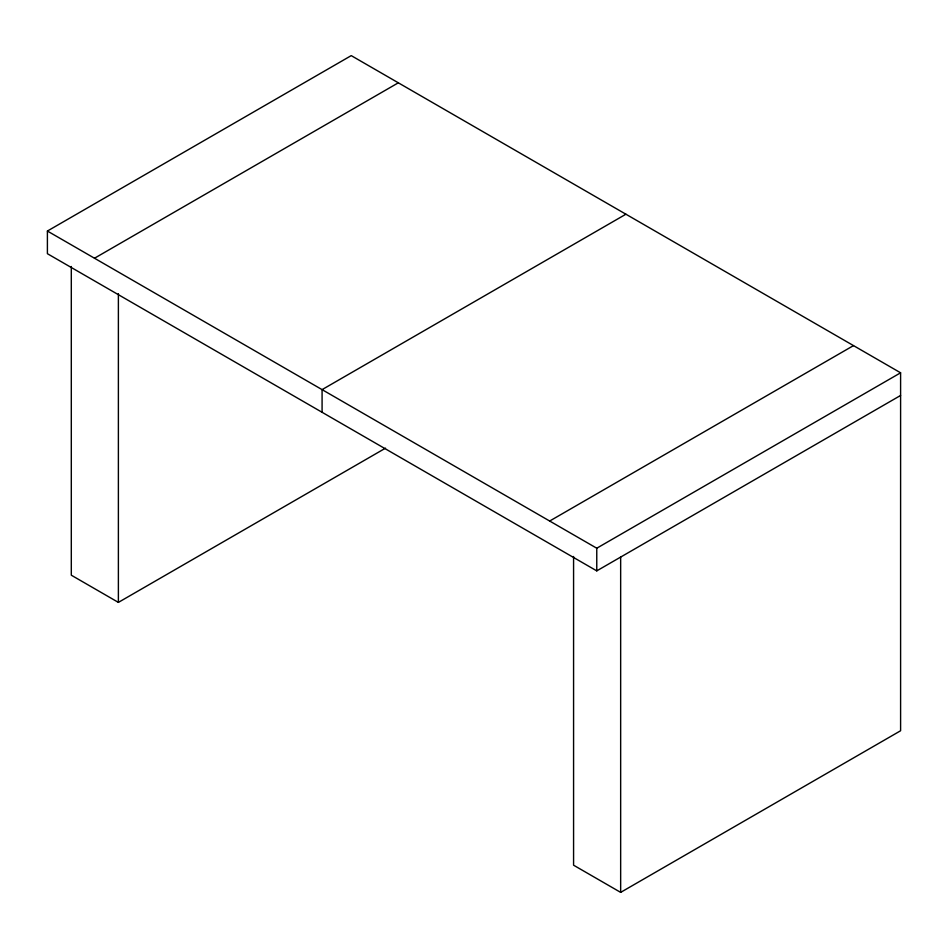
<?xml version="1.0" encoding="UTF-8"?>
<svg xmlns="http://www.w3.org/2000/svg" width="948" height="948" viewBox="0 0 948 948"><rect width="100%" height="100%" fill="white"/><g stroke="black" fill="none" stroke-linecap="round" stroke-linejoin="round"><path stroke-width="1.42" d="M900.6 395.458L596.766 570.874L47.4 253.697L47.4 231.039L351.234 55.624L900.6 372.801L900.6 730.754L620.656 892.376L573.576 865.192L573.576 556.476M94.492 258.235L398.326 82.808M625.917 214.212L322.083 389.628L322.083 412.285M71.301 266.495L71.301 575.199L118.382 602.395L385.54 448.143M549.674 521.033L853.508 345.605M47.4 231.039L596.766 548.217L900.6 372.801M620.656 557.069L620.656 892.376M596.766 548.217L596.766 570.874M118.382 293.679L118.382 602.395"/></g></svg>
